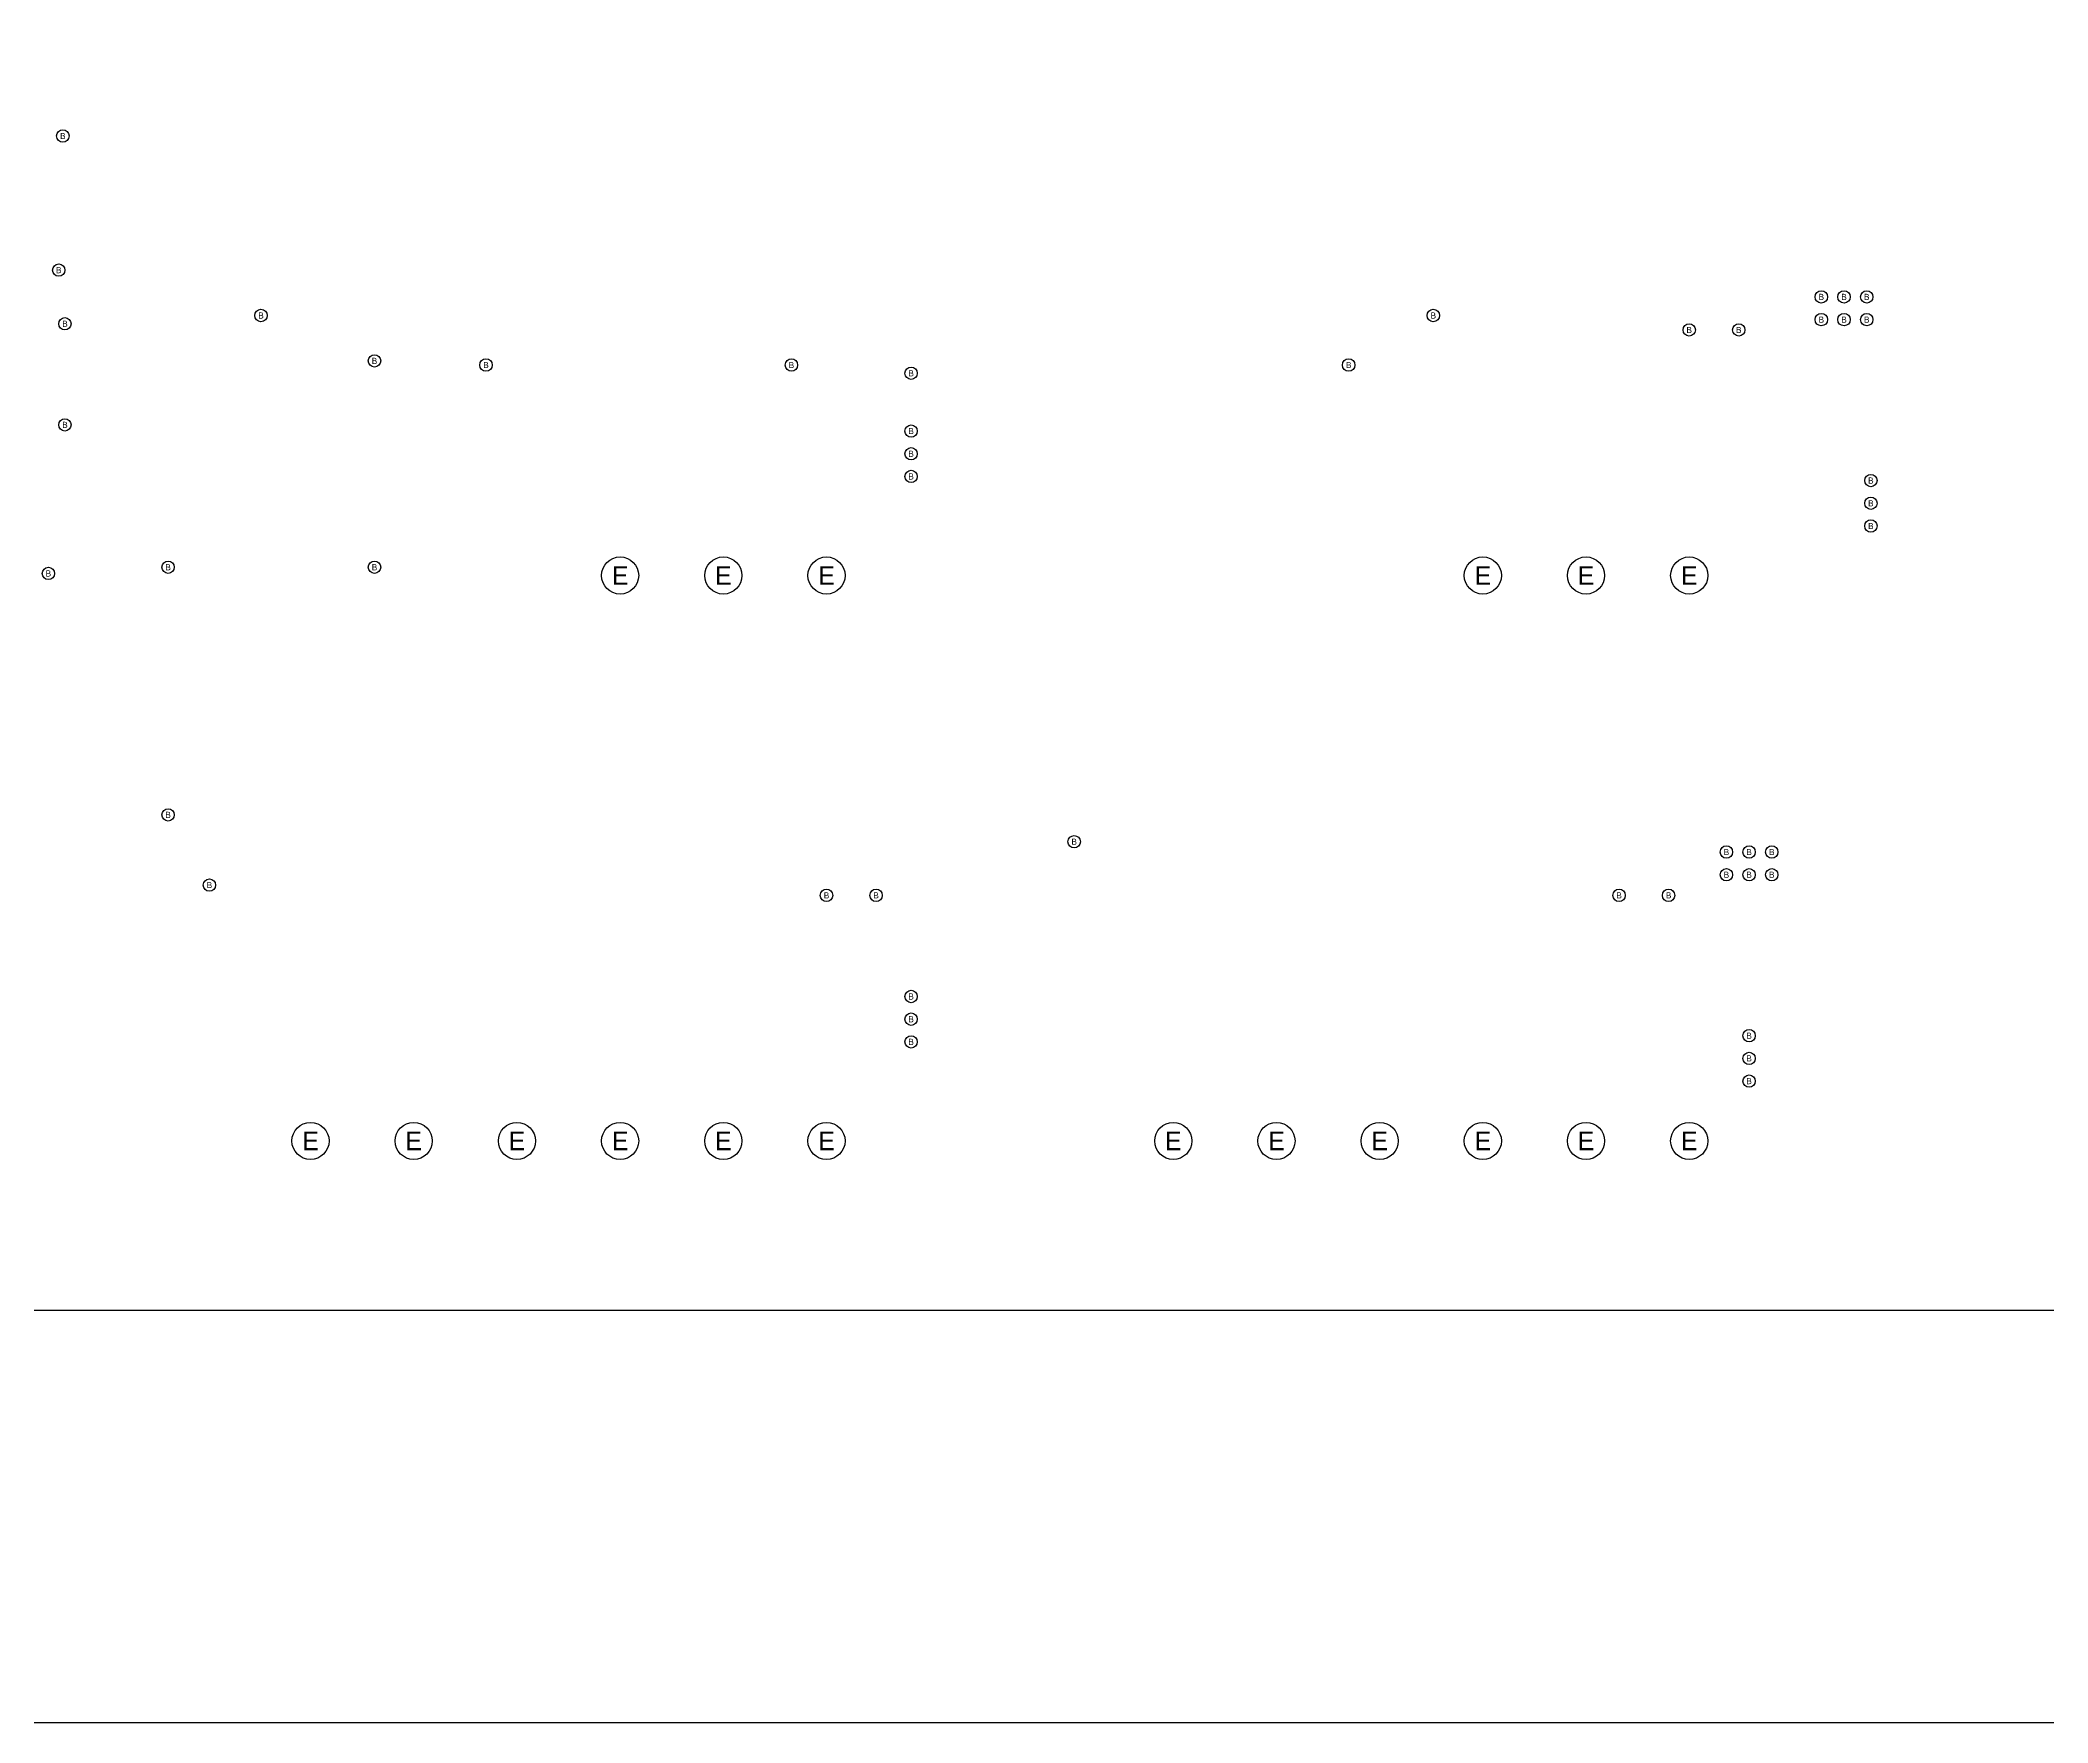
# Model space of a CAD drawing. Extents: x -12 to 315, y -10 to 160.
# Drawn here: x 35.9 to 84.54, y -10 to 30.77 of the extents above; entities that cross this region are included whole.
import ezdxf
from ezdxf.enums import TextEntityAlignment as Align

# ---------------------------------------------------------------- set-up
doc = ezdxf.new("R2010")
doc.units = 0
doc.layers.get('0').update_dxf_attribs({"linetype": 'CONTINUOUS'})
doc.layers.add('BG_OUTLINE', color=7, linetype='CONTINUOUS')
doc.layers.add('MA_NCLEGEND-1-6', color=231, linetype='CONTINUOUS')

# ---------------------------------------------------------------- blocks, each defined once
blk = doc.blocks.new('FIGURE_CIRCLE')
blk.add_circle((0, 0), 0.5)

msp = doc.modelspace()

# ---------------------------------------------------------------- linework, layer by layer
at = {"layer": 'BG_OUTLINE'}
msp.add_lwpolyline([(180, 15), (180, 149, 0.414214), (179, 150), (1, 150, 0.414214), (0, 149), (0, 1, 0.414214), (1, 0), (179, 0, 0.414214), (180, 1), (180, 149)], format="xyb", dxfattribs=at)
msp.add_lwpolyline([(180, 0), (180, -10), (0, -10), (0, 0), (180, 0)], dxfattribs=at)

# ---------------------------------------------------------------- block references
at = {"layer": 'MA_NCLEGEND-1-6'}
for p, xscale, yscale in [((36.45, 28.45), 0.3, 0.3), ((36.35, 25.2), 0.3, 0.3), ((79.05, 24.55), 0.3, 0.3), ((79.6, 24.55), 0.3, 0.3), ((80.15, 24.55), 0.3, 0.3), ((36.5, 23.9), 0.3, 0.3), ((41.25, 24.1), 0.3, 0.3), ((69.65, 24.1), 0.3, 0.3), ((75.85, 23.75), 0.3, 0.3), ((77.05, 23.75), 0.3, 0.3), ((79.05, 24), 0.3, 0.3), ((79.6, 24), 0.3, 0.3), ((80.15, 24), 0.3, 0.3), ((44, 23), 0.3, 0.3), ((46.7, 22.9), 0.3, 0.3), ((54.1, 22.9), 0.3, 0.3), ((67.6, 22.9), 0.3, 0.3), ((57, 22.7), 0.3, 0.3), ((36.5, 21.45), 0.3, 0.3), ((57, 21.3), 0.3, 0.3), ((57, 20.75), 0.3, 0.3), ((57, 20.2), 0.3, 0.3), ((80.25, 20.1), 0.3, 0.3), ((80.25, 19.55), 0.3, 0.3), ((80.25, 19), 0.3, 0.3), ((36.1, 17.85), 0.3, 0.3), ((39, 18), 0.3, 0.3), ((44, 18), 0.3, 0.3), ((49.95, 17.8), 0.9, 0.9), ((52.45, 17.8), 0.9, 0.9), ((54.95, 17.8), 0.9, 0.9), ((70.85, 17.8), 0.9, 0.9), ((73.35, 17.8), 0.9, 0.9), ((75.85, 17.8), 0.9, 0.9), ((39, 12), 0.3, 0.3), ((60.95, 11.35), 0.3, 0.3), ((76.75, 11.1), 0.3, 0.3), ((77.3, 11.1), 0.3, 0.3), ((77.85, 11.1), 0.3, 0.3), ((40, 10.3), 0.3, 0.3), ((76.75, 10.55), 0.3, 0.3), ((77.3, 10.55), 0.3, 0.3), ((77.85, 10.55), 0.3, 0.3), ((54.95, 10.05), 0.3, 0.3), ((56.15, 10.05), 0.3, 0.3), ((74.15, 10.05), 0.3, 0.3), ((75.35, 10.05), 0.3, 0.3), ((57, 7.6), 0.3, 0.3), ((57, 7.05), 0.3, 0.3), ((57, 6.5), 0.3, 0.3), ((77.3, 6.65), 0.3, 0.3), ((77.3, 6.1), 0.3, 0.3), ((77.3, 5.55), 0.3, 0.3), ((42.45, 4.1), 0.9, 0.9), ((44.95, 4.1), 0.9, 0.9), ((47.45, 4.1), 0.9, 0.9), ((49.95, 4.1), 0.9, 0.9), ((52.45, 4.1), 0.9, 0.9), ((54.95, 4.1), 0.9, 0.9), ((63.35, 4.1), 0.9, 0.9), ((65.85, 4.1), 0.9, 0.9), ((68.35, 4.1), 0.9, 0.9), ((70.85, 4.1), 0.9, 0.9), ((73.35, 4.1), 0.9, 0.9), ((75.85, 4.1), 0.9, 0.9)]:
    msp.add_blockref('FIGURE_CIRCLE', p, dxfattribs=dict(at, xscale=xscale, yscale=yscale))

# ---------------------------------------------------------------- texts
for s, height, p in [('B', 0.15, (36.45, 28.45)), ('B', 0.15, (36.35, 25.2)), ('B', 0.15, (79.05, 24.55)), ('B', 0.15, (79.6, 24.55)), ('B', 0.15, (80.15, 24.55)), ('B', 0.15, (36.5, 23.9)), ('B', 0.15, (41.25, 24.1)), ('B', 0.15, (69.65, 24.1)), ('B', 0.15, (79.05, 24)), ('B', 0.15, (79.6, 24)), ('B', 0.15, (80.15, 24)), ('B', 0.15, (75.85, 23.75)), ('B', 0.15, (77.05, 23.75)), ('B', 0.15, (44, 23)), ('B', 0.15, (46.7, 22.9)), ('B', 0.15, (54.1, 22.9)), ('B', 0.15, (67.6, 22.9)), ('B', 0.15, (57, 22.7)), ('B', 0.15, (36.5, 21.45)), ('B', 0.15, (57, 21.3)), ('B', 0.15, (57, 20.75)), ('B', 0.15, (57, 20.2)), ('B', 0.15, (80.25, 20.1)), ('B', 0.15, (80.25, 19.55)), ('B', 0.15, (80.25, 19)), ('B', 0.15, (39, 18)), ('B', 0.15, (44, 18)), ('E', 0.45, (49.95, 17.8)), ('E', 0.45, (52.45, 17.8)), ('E', 0.45, (54.95, 17.8)), ('E', 0.45, (70.85, 17.8)), ('E', 0.45, (73.35, 17.8)), ('E', 0.45, (75.85, 17.8)), ('B', 0.15, (36.1, 17.85)), ('B', 0.15, (39, 12)), ('B', 0.15, (60.95, 11.35)), ('B', 0.15, (76.75, 11.1)), ('B', 0.15, (77.3, 11.1)), ('B', 0.15, (77.85, 11.1)), ('B', 0.15, (40, 10.3)), ('B', 0.15, (76.75, 10.55)), ('B', 0.15, (77.3, 10.55)), ('B', 0.15, (77.85, 10.55)), ('B', 0.15, (54.95, 10.05)), ('B', 0.15, (56.15, 10.05)), ('B', 0.15, (74.15, 10.05)), ('B', 0.15, (75.35, 10.05)), ('B', 0.15, (57, 7.6)), ('B', 0.15, (57, 7.05)), ('B', 0.15, (57, 6.5)), ('B', 0.15, (77.3, 6.65)), ('B', 0.15, (77.3, 6.1)), ('B', 0.15, (77.3, 5.55)), ('E', 0.45, (42.45, 4.1)), ('E', 0.45, (44.95, 4.1)), ('E', 0.45, (47.45, 4.1)), ('E', 0.45, (49.95, 4.1)), ('E', 0.45, (52.45, 4.1)), ('E', 0.45, (54.95, 4.1)), ('E', 0.45, (63.35, 4.1)), ('E', 0.45, (65.85, 4.1)), ('E', 0.45, (68.35, 4.1)), ('E', 0.45, (70.85, 4.1)), ('E', 0.45, (73.35, 4.1)), ('E', 0.45, (75.85, 4.1))]:
    msp.add_text(s, height=height, dxfattribs=at).set_placement(p, align=Align.MIDDLE_CENTER)

doc.saveas('drawing.dxf')
